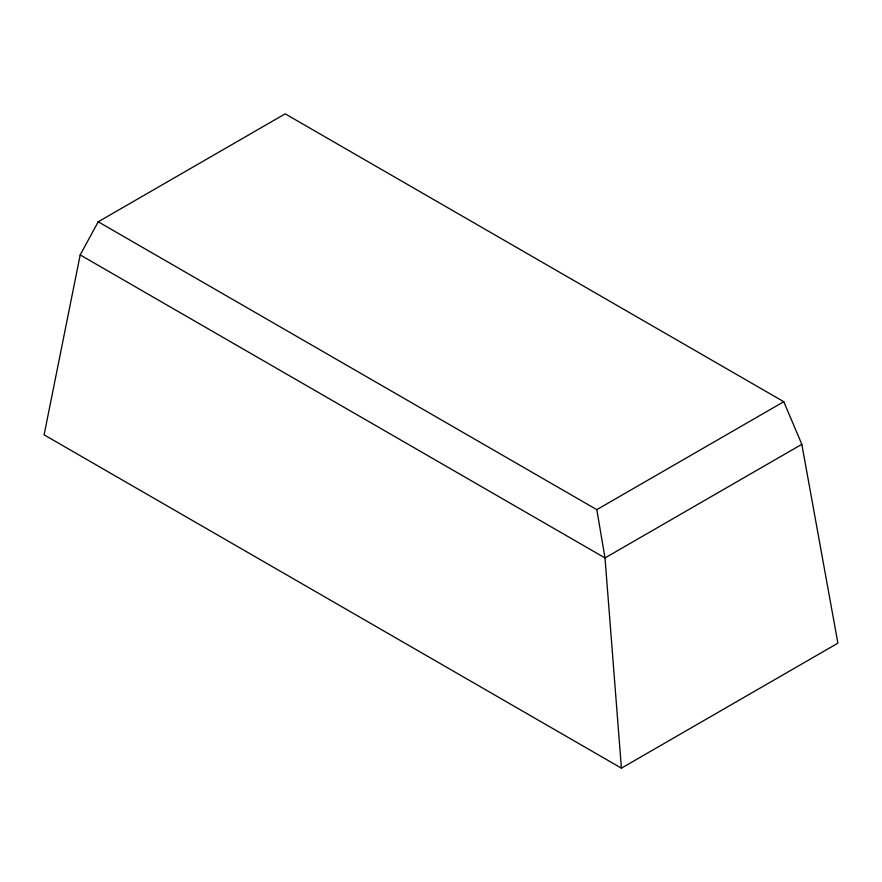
<?xml version="1.0" encoding="UTF-8"?>
<svg xmlns="http://www.w3.org/2000/svg" width="882" height="882" viewBox="0 0 882 882"><rect width="100%" height="100%" fill="white"/><g stroke="black" fill="none" stroke-linecap="round" stroke-linejoin="round"><path stroke-width="1.32" d="M80.185 254.931L44.1 434.848L621.413 768.156L837.9 643.165L801.815 444.319L783.778 401.707L285.195 113.844L98.222 221.79L80.185 254.931L605.008 557.942L621.413 768.156M98.222 221.79L596.805 509.653L783.778 401.707M801.815 444.319L605.008 557.942L596.805 509.653"/></g></svg>
